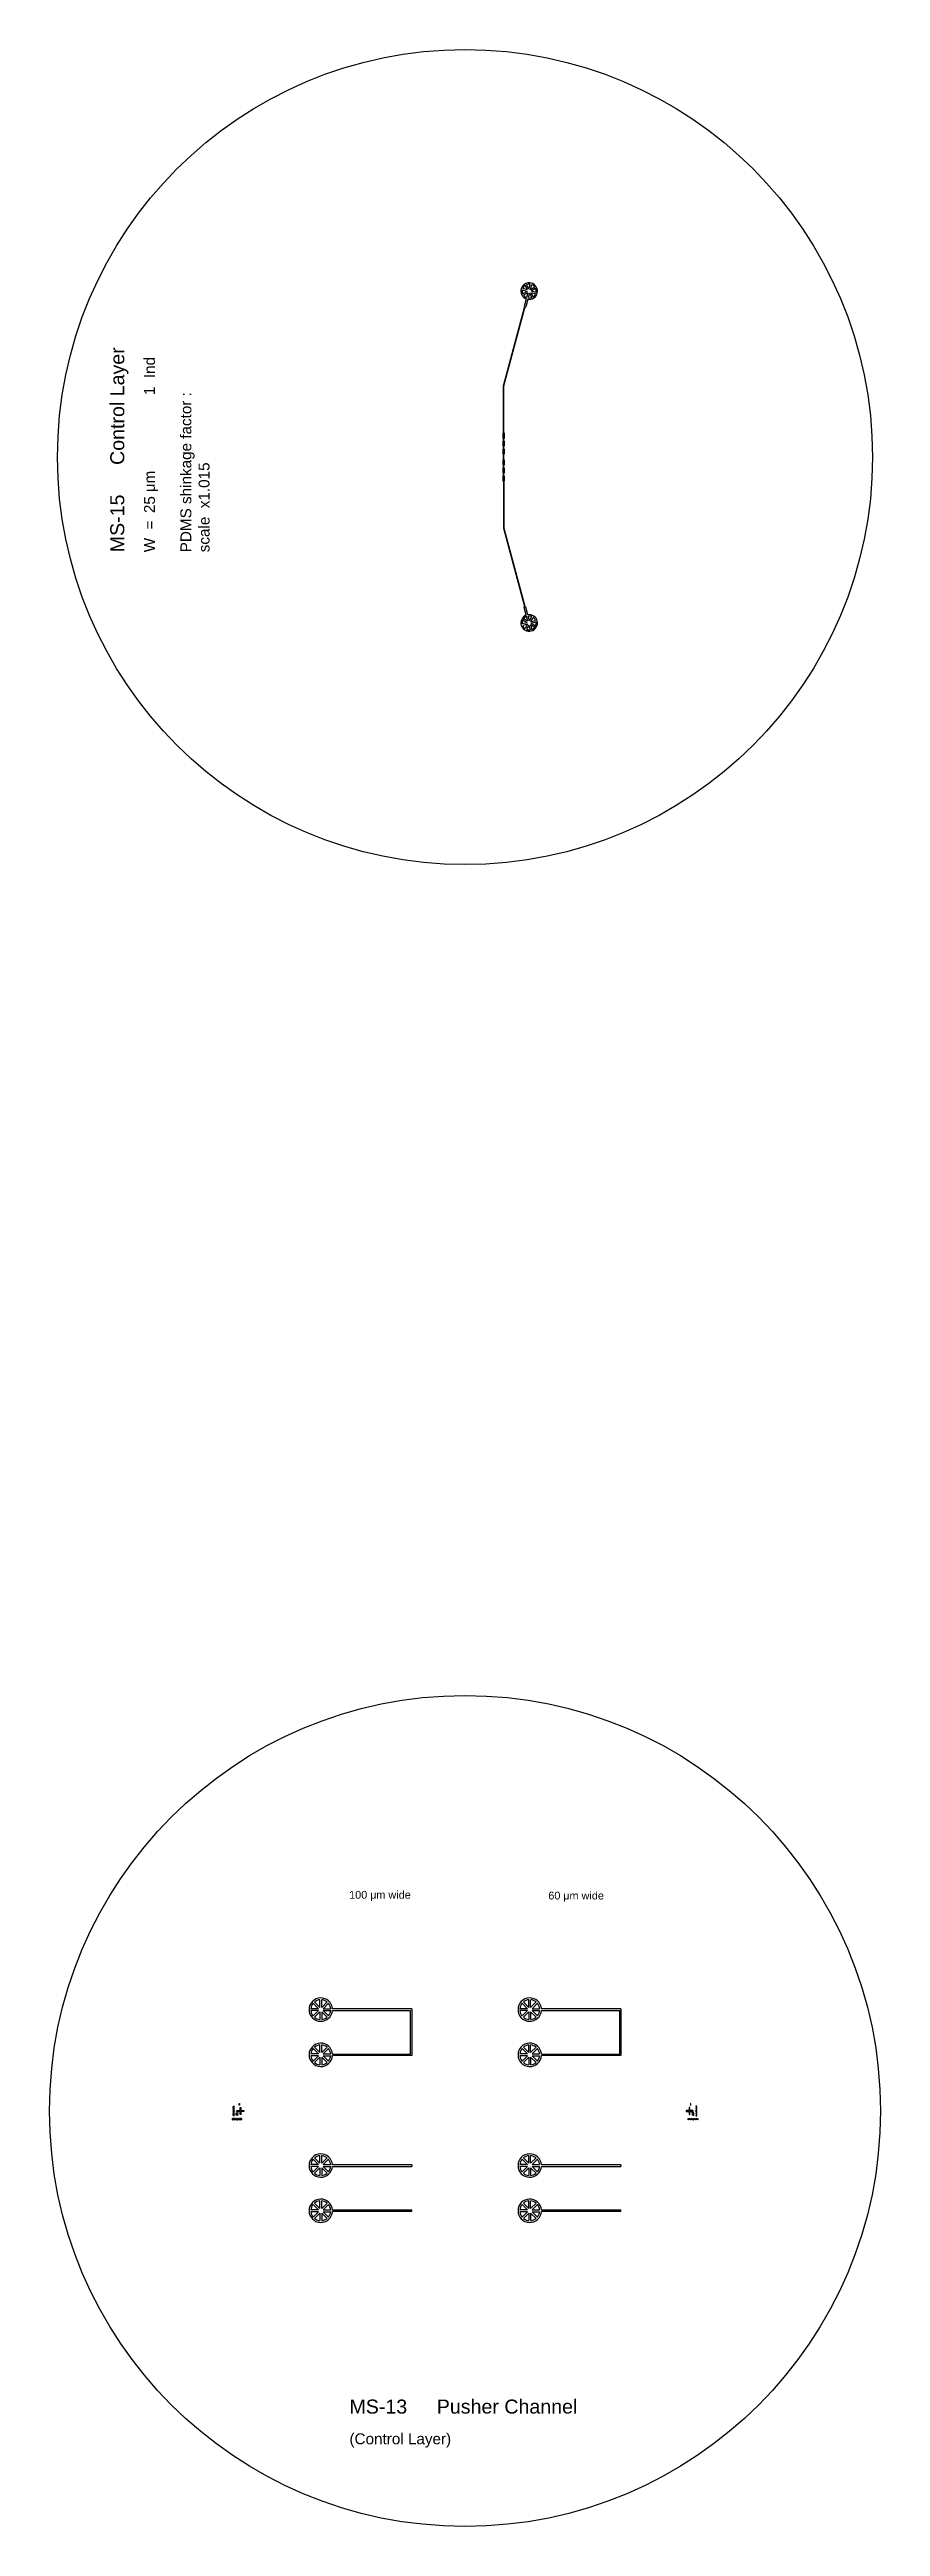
# Model space of a CAD drawing. Header units: millimetres. Extents: x 15269 to 283100, y 18919 to 179261.
# Drawn here: x 15269 to 68565, y 18919 to 177784 of the extents above; entities that cross this region are included whole.
import ezdxf

# ---------------------------------------------------------------- set-up
doc = ezdxf.new("R2010")
doc.units = ezdxf.units.MM
doc.layers.get('0').update_dxf_attribs({"color": 9})
doc.layers.add('Clear', color=140, linetype='Continuous')
doc.layers.add('Opaque', color=30, linetype='Continuous')
doc.styles.get("Standard").update_dxf_attribs({"font": 'arial.ttf'})

msp = doc.modelspace()

# ---------------------------------------------------------------- linework, layer by layer
for centre, radius in [((41917, 151647), 26136), ((41917, 45567), 26648)]:
    msp.add_circle(centre, radius)
at = {"layer": 'Clear'}
for p, q in [((44391, 156215), (45735, 161228)), ((44416, 156208), (45759, 161222)), ((45846, 161791), (45715, 161302)), ((45715, 161302), (45735, 161228)), ((45813, 161275), (45759, 161222)), ((45944, 161765), (45813, 161275)), ((44391, 153170), (44391, 156215)), ((44417, 153170), (44417, 156215)), ((44391, 153170), (44353, 153170)), ((44353, 153170), (44353, 152865)), ((44353, 152865), (44391, 152865)), ((44391, 152662), (44353, 152662)), ((44353, 152662), (44353, 152358)), ((44391, 152662), (44391, 152865)), ((44455, 153170), (44417, 153170)), ((44417, 152865), (44455, 152865)), ((44417, 152662), (44417, 152865)), ((44455, 152662), (44417, 152662)), ((44455, 152865), (44455, 153170)), ((44455, 152358), (44455, 152662)), ((44353, 152358), (44391, 152358)), ((44391, 152155), (44353, 152155)), ((44353, 152155), (44353, 151850)), ((44353, 151850), (44391, 151850)), ((44391, 151444), (44353, 151444)), ((44353, 151444), (44353, 151140)), ((44353, 151140), (44391, 151140)), ((44353, 150937), (44353, 150632)), ((44391, 150937), (44353, 150937)), ((44391, 152155), (44391, 152358)), ((44391, 151444), (44391, 151850)), ((44391, 150937), (44391, 151140)), ((44417, 152358), (44455, 152358)), ((44417, 152155), (44417, 152358)), ((44455, 152155), (44417, 152155)), ((44417, 151850), (44455, 151850)), ((44417, 151444), (44417, 151850)), ((44455, 151444), (44417, 151444)), ((44417, 151140), (44455, 151140)), ((44417, 150937), (44417, 151140)), ((44455, 150937), (44417, 150937)), ((44455, 151850), (44455, 152155)), ((44455, 151140), (44455, 151444)), ((44455, 150632), (44455, 150937)), ((44353, 150632), (44391, 150632)), ((44353, 150429), (44353, 150125)), ((44391, 150429), (44353, 150429)), ((44353, 150125), (44391, 150125)), ((44391, 150429), (44391, 150632)), ((44391, 150125), (44391, 147080)), ((44417, 150632), (44455, 150632)), ((44417, 150429), (44417, 150632)), ((44455, 150429), (44417, 150429)), ((44417, 150125), (44455, 150125)), ((44417, 150125), (44417, 147080)), ((44455, 150125), (44455, 150429)), ((44391, 147080), (45735, 142066)), ((44416, 147086), (45759, 142073)), ((45715, 141993), (45735, 142066)), ((45846, 141504), (45715, 141993)), ((45813, 142019), (45759, 142073)), ((45944, 141530), (45813, 142019)), ((38516, 52117), (33416, 52117)), ((33416, 52017), (38416, 52017)), ((38416, 49217), (38416, 52017)), ((38516, 52117), (38516, 49117)), ((51916, 52117), (46816, 52117)), ((46816, 52017), (51856, 52017)), ((51856, 49217), (51856, 52017)), ((51916, 52117), (51916, 49117)), ((33416, 49217), (38416, 49217)), ((38516, 49117), (33416, 49117)), ((46816, 49217), (51856, 49217)), ((51916, 49117), (46816, 49117)), ((26987, 45077), (26987, 45002)), ((26999, 45077), (26987, 45077)), ((26987, 45002), (26999, 45002)), ((26999, 45002), (26999, 45077)), ((27017, 45077), (27017, 45027)), ((27029, 45077), (27017, 45077)), ((27017, 45027), (27029, 45027)), ((27029, 45027), (27029, 45077)), ((27042, 45873), (27117, 45873)), ((27042, 45861), (27042, 45873)), ((27117, 45861), (27042, 45861)), ((27042, 45843), (27092, 45843)), ((27042, 45831), (27042, 45843)), ((27092, 45831), (27042, 45831)), ((27042, 45813), (27092, 45813)), ((27042, 45801), (27042, 45813)), ((27092, 45801), (27042, 45801)), ((27042, 45783), (27092, 45783)), ((27042, 45771), (27042, 45783)), ((27092, 45771), (27042, 45771)), ((27042, 45753), (27092, 45753)), ((27042, 45741), (27042, 45753)), ((27092, 45741), (27042, 45741)), ((27042, 45723), (27117, 45723)), ((27042, 45711), (27042, 45723)), ((27117, 45711), (27042, 45711)), ((27042, 45693), (27092, 45693)), ((27042, 45681), (27042, 45693)), ((27092, 45681), (27042, 45681)), ((27042, 45663), (27092, 45663)), ((27042, 45651), (27042, 45663)), ((27092, 45651), (27042, 45651)), ((27042, 45633), (27092, 45633)), ((27042, 45621), (27042, 45633)), ((27092, 45621), (27042, 45621)), ((27042, 45603), (27092, 45603)), ((27042, 45591), (27042, 45603)), ((27092, 45591), (27042, 45591)), ((27042, 45573), (27142, 45573)), ((27042, 45561), (27042, 45573)), ((27142, 45561), (27042, 45561)), ((27042, 45543), (27092, 45543)), ((27042, 45531), (27042, 45543)), ((27092, 45531), (27042, 45531)), ((27042, 45513), (27092, 45513)), ((27042, 45501), (27042, 45513)), ((27092, 45501), (27042, 45501)), ((27042, 45483), (27092, 45483)), ((27042, 45471), (27042, 45483)), ((27092, 45471), (27042, 45471)), ((27042, 45453), (27092, 45453)), ((27042, 45441), (27042, 45453)), ((27092, 45441), (27042, 45441)), ((27042, 45423), (27117, 45423)), ((27042, 45411), (27042, 45423)), ((27117, 45411), (27042, 45411)), ((27042, 45393), (27092, 45393)), ((27042, 45381), (27042, 45393)), ((27092, 45381), (27042, 45381)), ((27042, 45363), (27092, 45363)), ((27042, 45351), (27042, 45363)), ((27092, 45351), (27042, 45351)), ((27042, 45333), (27092, 45333)), ((27042, 45321), (27042, 45333)), ((27092, 45321), (27042, 45321)), ((27042, 45303), (27092, 45303)), ((27042, 45291), (27042, 45303)), ((27092, 45291), (27042, 45291)), ((27042, 45273), (27117, 45273)), ((27042, 45261), (27042, 45273)), ((27117, 45261), (27042, 45261)), ((27047, 45077), (27047, 45027)), ((27059, 45077), (27047, 45077)), ((27047, 45027), (27059, 45027)), ((27059, 45027), (27059, 45077)), ((27077, 45077), (27077, 45027)), ((27089, 45077), (27077, 45077)), ((27077, 45027), (27089, 45027)), ((27089, 45027), (27089, 45077)), ((27092, 45843), (27092, 45831)), ((27092, 45813), (27092, 45801)), ((27092, 45783), (27092, 45771)), ((27092, 45753), (27092, 45741)), ((27092, 45693), (27092, 45681)), ((27092, 45663), (27092, 45651)), ((27092, 45633), (27092, 45621)), ((27092, 45603), (27092, 45591)), ((27092, 45543), (27092, 45531)), ((27092, 45513), (27092, 45501)), ((27092, 45483), (27092, 45471)), ((27092, 45453), (27092, 45441)), ((27092, 45393), (27092, 45381)), ((27092, 45363), (27092, 45351)), ((27092, 45333), (27092, 45321)), ((27092, 45303), (27092, 45291)), ((27107, 45077), (27107, 45027)), ((27119, 45077), (27107, 45077)), ((27107, 45027), (27119, 45027)), ((27117, 45873), (27117, 45861)), ((27117, 45723), (27117, 45711)), ((27117, 45423), (27117, 45411)), ((27117, 45273), (27117, 45261)), ((27119, 45027), (27119, 45077)), ((27137, 45077), (27137, 45002)), ((27149, 45077), (27137, 45077)), ((27137, 45002), (27149, 45002)), ((27142, 45573), (27142, 45561)), ((27149, 45002), (27149, 45077)), ((27167, 45077), (27167, 45027)), ((27179, 45077), (27167, 45077)), ((27167, 45027), (27179, 45027)), ((27179, 45027), (27179, 45077)), ((27197, 45077), (27197, 45027)), ((27209, 45077), (27197, 45077)), ((27197, 45027), (27209, 45027)), ((27209, 45027), (27209, 45077)), ((27227, 45077), (27227, 45027)), ((27239, 45077), (27227, 45077)), ((27227, 45027), (27239, 45027)), ((27239, 45027), (27239, 45077)), ((27246, 45457), (27272, 45457)), ((27246, 45301), (27246, 45457)), ((27272, 45301), (27246, 45301)), ((27257, 45077), (27257, 45027)), ((27269, 45077), (27257, 45077)), ((27257, 45027), (27269, 45027)), ((27269, 45027), (27269, 45077)), ((27272, 45401), (27340, 45468)), ((27272, 45457), (27272, 45401)), ((27272, 45358), (27272, 45301)), ((27272, 45358), (27340, 45290)), ((27287, 45592), (27487, 45592)), ((27287, 45542), (27287, 45592)), ((27487, 45542), (27287, 45542)), ((27287, 45077), (27287, 44977)), ((27299, 45077), (27287, 45077)), ((27287, 44977), (27299, 44977)), ((27288, 45379), (27358, 45450)), ((27288, 45379), (27358, 45308)), ((27299, 44977), (27299, 45077)), ((27317, 45077), (27317, 45027)), ((27329, 45077), (27317, 45077)), ((27317, 45027), (27329, 45027)), ((27329, 45027), (27329, 45077)), ((27340, 45468), (27358, 45450)), ((27340, 45290), (27358, 45308)), ((27347, 45077), (27347, 45027)), ((27359, 45077), (27347, 45077)), ((27347, 45027), (27359, 45027)), ((27359, 45027), (27359, 45077)), ((27377, 45077), (27377, 45027)), ((27389, 45077), (27377, 45077)), ((27377, 45027), (27389, 45027)), ((27389, 45027), (27389, 45077)), ((27407, 45077), (27407, 45027)), ((27419, 45077), (27407, 45077)), ((27407, 45027), (27419, 45027)), ((27419, 45027), (27419, 45077)), ((27437, 45942), (27437, 46042)), ((27437, 46042), (27449, 46042)), ((27449, 45942), (27437, 45942)), ((27437, 45077), (27437, 45002)), ((27449, 45077), (27437, 45077)), ((27437, 45002), (27449, 45002)), ((27449, 46042), (27449, 45942)), ((27449, 45002), (27449, 45077)), ((27467, 45077), (27467, 45027)), ((27479, 45077), (27467, 45077)), ((27467, 45027), (27479, 45027)), ((27479, 45027), (27479, 45077)), ((27487, 45592), (27487, 45792)), ((27487, 45792), (27537, 45792)), ((27487, 45342), (27487, 45542)), ((27537, 45342), (27487, 45342)), ((27497, 45077), (27497, 45027)), ((27509, 45077), (27497, 45077)), ((27497, 45027), (27509, 45027)), ((27509, 45027), (27509, 45077)), ((27527, 45077), (27527, 45027)), ((27539, 45077), (27527, 45077)), ((27527, 45027), (27539, 45027)), ((27537, 45792), (27537, 45592)), ((27537, 45592), (27737, 45592)), ((27737, 45542), (27537, 45542)), ((27537, 45542), (27537, 45342)), ((27539, 45027), (27539, 45077)), ((27557, 45077), (27557, 45027)), ((27569, 45077), (27557, 45077)), ((27557, 45027), (27569, 45027)), ((27569, 45027), (27569, 45077)), ((27587, 45077), (27587, 45002)), ((27599, 45077), (27587, 45077)), ((27587, 45002), (27599, 45002)), ((27599, 45002), (27599, 45077)), ((27737, 45592), (27737, 45542)), ((56297, 45592), (56097, 45592)), ((56097, 45592), (56097, 45542)), ((56097, 45542), (56297, 45542)), ((56235, 45002), (56235, 45077)), ((56235, 45077), (56247, 45077)), ((56247, 45002), (56235, 45002)), ((56247, 45077), (56247, 45002)), ((56265, 45027), (56265, 45077)), ((56265, 45077), (56277, 45077)), ((56277, 45027), (56265, 45027)), ((56277, 45077), (56277, 45027)), ((56295, 45027), (56295, 45077)), ((56295, 45077), (56307, 45077)), ((56307, 45027), (56295, 45027)), ((56347, 45792), (56297, 45792)), ((56297, 45792), (56297, 45592)), ((56297, 45542), (56297, 45342)), ((56297, 45342), (56347, 45342)), ((56307, 45077), (56307, 45027)), ((56325, 45027), (56325, 45077)), ((56325, 45077), (56337, 45077)), ((56337, 45027), (56325, 45027)), ((56337, 45077), (56337, 45027)), ((56347, 45592), (56347, 45792)), ((56547, 45592), (56347, 45592)), ((56347, 45342), (56347, 45542)), ((56347, 45542), (56547, 45542)), ((56355, 45027), (56355, 45077)), ((56355, 45077), (56367, 45077)), ((56367, 45027), (56355, 45027)), ((56367, 45077), (56367, 45027)), ((56385, 46042), (56385, 45942)), ((56397, 46042), (56385, 46042)), ((56385, 45942), (56397, 45942)), ((56385, 45002), (56385, 45077)), ((56385, 45077), (56397, 45077)), ((56397, 45002), (56385, 45002)), ((56397, 45942), (56397, 46042)), ((56397, 45077), (56397, 45002)), ((56415, 45027), (56415, 45077)), ((56415, 45077), (56427, 45077)), ((56427, 45027), (56415, 45027)), ((56427, 45077), (56427, 45027)), ((56445, 45027), (56445, 45077)), ((56445, 45077), (56457, 45077)), ((56457, 45027), (56445, 45027)), ((56457, 45077), (56457, 45027)), ((56475, 45027), (56475, 45077)), ((56475, 45077), (56487, 45077)), ((56487, 45027), (56475, 45027)), ((56494, 45468), (56476, 45450)), ((56547, 45379), (56476, 45450)), ((56547, 45379), (56476, 45308)), ((56494, 45290), (56476, 45308)), ((56487, 45077), (56487, 45027)), ((56562, 45401), (56494, 45468)), ((56562, 45358), (56494, 45290)), ((56505, 45027), (56505, 45077)), ((56505, 45077), (56517, 45077)), ((56517, 45027), (56505, 45027)), ((56517, 45077), (56517, 45027)), ((56535, 44977), (56535, 45077)), ((56535, 45077), (56547, 45077)), ((56547, 44977), (56535, 44977)), ((56547, 45542), (56547, 45592)), ((56547, 45077), (56547, 44977)), ((56588, 45457), (56562, 45457)), ((56562, 45457), (56562, 45401)), ((56562, 45358), (56562, 45301)), ((56562, 45301), (56588, 45301)), ((56565, 45027), (56565, 45077)), ((56565, 45077), (56577, 45077)), ((56577, 45027), (56565, 45027)), ((56577, 45077), (56577, 45027)), ((56588, 45301), (56588, 45457)), ((56595, 45027), (56595, 45077)), ((56595, 45077), (56607, 45077)), ((56607, 45027), (56595, 45027)), ((56607, 45077), (56607, 45027)), ((56625, 45027), (56625, 45077)), ((56625, 45077), (56637, 45077)), ((56637, 45027), (56625, 45027)), ((56637, 45077), (56637, 45027)), ((56655, 45027), (56655, 45077)), ((56655, 45077), (56667, 45077)), ((56667, 45027), (56655, 45027)), ((56667, 45077), (56667, 45027)), ((56685, 45002), (56685, 45077)), ((56685, 45077), (56697, 45077)), ((56697, 45002), (56685, 45002)), ((56792, 45573), (56692, 45573)), ((56692, 45573), (56692, 45561)), ((56692, 45561), (56792, 45561)), ((56697, 45077), (56697, 45002)), ((56715, 45027), (56715, 45077)), ((56715, 45077), (56727, 45077)), ((56727, 45027), (56715, 45027)), ((56792, 45873), (56717, 45873)), ((56717, 45873), (56717, 45861)), ((56717, 45861), (56792, 45861)), ((56792, 45723), (56717, 45723)), ((56717, 45723), (56717, 45711)), ((56717, 45711), (56792, 45711)), ((56792, 45423), (56717, 45423)), ((56717, 45423), (56717, 45411)), ((56717, 45411), (56792, 45411)), ((56792, 45273), (56717, 45273)), ((56717, 45273), (56717, 45261)), ((56717, 45261), (56792, 45261)), ((56727, 45077), (56727, 45027)), ((56792, 45843), (56742, 45843)), ((56742, 45843), (56742, 45831)), ((56742, 45831), (56792, 45831)), ((56792, 45813), (56742, 45813)), ((56742, 45813), (56742, 45801)), ((56742, 45801), (56792, 45801)), ((56792, 45783), (56742, 45783)), ((56742, 45783), (56742, 45771)), ((56742, 45771), (56792, 45771)), ((56792, 45753), (56742, 45753)), ((56742, 45753), (56742, 45741)), ((56742, 45741), (56792, 45741)), ((56792, 45693), (56742, 45693)), ((56742, 45693), (56742, 45681)), ((56742, 45681), (56792, 45681)), ((56792, 45663), (56742, 45663)), ((56742, 45663), (56742, 45651)), ((56742, 45651), (56792, 45651)), ((56792, 45633), (56742, 45633)), ((56742, 45633), (56742, 45621)), ((56742, 45621), (56792, 45621)), ((56792, 45603), (56742, 45603)), ((56742, 45603), (56742, 45591)), ((56742, 45591), (56792, 45591)), ((56792, 45543), (56742, 45543)), ((56742, 45543), (56742, 45531)), ((56742, 45531), (56792, 45531)), ((56792, 45513), (56742, 45513)), ((56742, 45513), (56742, 45501)), ((56742, 45501), (56792, 45501)), ((56792, 45483), (56742, 45483)), ((56742, 45483), (56742, 45471)), ((56742, 45471), (56792, 45471)), ((56792, 45453), (56742, 45453)), ((56742, 45453), (56742, 45441)), ((56742, 45441), (56792, 45441)), ((56792, 45393), (56742, 45393)), ((56742, 45393), (56742, 45381)), ((56742, 45381), (56792, 45381)), ((56792, 45363), (56742, 45363)), ((56742, 45363), (56742, 45351)), ((56742, 45351), (56792, 45351)), ((56792, 45333), (56742, 45333)), ((56742, 45333), (56742, 45321)), ((56742, 45321), (56792, 45321)), ((56792, 45303), (56742, 45303)), ((56742, 45303), (56742, 45291)), ((56742, 45291), (56792, 45291)), ((56745, 45027), (56745, 45077)), ((56745, 45077), (56757, 45077)), ((56757, 45027), (56745, 45027)), ((56757, 45077), (56757, 45027)), ((56775, 45027), (56775, 45077)), ((56775, 45077), (56787, 45077)), ((56787, 45027), (56775, 45027)), ((56787, 45077), (56787, 45027)), ((56792, 45861), (56792, 45873)), ((56792, 45831), (56792, 45843)), ((56792, 45801), (56792, 45813)), ((56792, 45771), (56792, 45783)), ((56792, 45741), (56792, 45753)), ((56792, 45711), (56792, 45723)), ((56792, 45681), (56792, 45693)), ((56792, 45651), (56792, 45663)), ((56792, 45621), (56792, 45633)), ((56792, 45591), (56792, 45603)), ((56792, 45561), (56792, 45573)), ((56792, 45531), (56792, 45543)), ((56792, 45501), (56792, 45513)), ((56792, 45471), (56792, 45483)), ((56792, 45441), (56792, 45453)), ((56792, 45411), (56792, 45423)), ((56792, 45381), (56792, 45393)), ((56792, 45351), (56792, 45363)), ((56792, 45321), (56792, 45333)), ((56792, 45291), (56792, 45303)), ((56792, 45261), (56792, 45273)), ((56805, 45027), (56805, 45077)), ((56805, 45077), (56817, 45077)), ((56817, 45027), (56805, 45027)), ((56817, 45077), (56817, 45027)), ((56835, 45002), (56835, 45077)), ((56835, 45077), (56847, 45077)), ((56847, 45002), (56835, 45002)), ((56847, 45077), (56847, 45002)), ((38516, 42117), (33416, 42117)), ((33416, 42017), (38516, 42017)), ((38516, 42117), (38516, 42017)), ((51916, 42117), (46816, 42117)), ((46816, 42017), (51916, 42017)), ((51916, 42117), (51916, 42017)), ((33416, 39217), (38516, 39217)), ((38516, 39117), (33416, 39117)), ((38516, 39117), (38516, 39217)), ((46816, 39217), (51916, 39217)), ((51916, 39117), (46816, 39117)), ((51916, 39117), (51916, 39217))]:
    msp.add_line(p, q, dxfattribs=at)
for centre, radius, start, end in [((46032, 162290), 533, 260.46502, 249.53498), ((46032, 141005), 533, 110.46502, 99.53498), ((32668, 52067), 750, 3.82255, 356.17745), ((46068, 52067), 750, 3.82255, 356.17745), ((32668, 49167), 750, 3.82255, 356.17745), ((46068, 49167), 750, 3.82255, 356.17745), ((32668, 42067), 750, 3.82255, 356.17745), ((46068, 42067), 750, 3.82255, 356.17745), ((32668, 39167), 750, 3.82255, 356.17745), ((46068, 39167), 750, 3.82255, 356.17745)]:
    msp.add_arc(centre, radius, start, end, dxfattribs=at)
at = {"layer": 'Opaque'}
for p, q in [((45901, 162273), (45591, 162356)), ((45927, 162371), (45617, 162454)), ((45901, 162273), (45623, 162112)), ((45952, 162185), (45674, 162025)), ((45927, 162371), (45767, 162648)), ((46015, 162421), (45855, 162699)), ((45952, 162185), (45869, 161875)), ((46049, 162159), (45966, 161849)), ((46015, 162421), (46098, 162731)), ((46049, 162159), (46210, 161881)), ((46113, 162395), (46196, 162705)), ((46113, 162395), (46390, 162555)), ((46137, 162210), (46447, 162127)), ((46137, 162210), (46298, 161932)), ((46163, 162307), (46441, 162468)), ((46163, 162307), (46473, 162224)), ((45952, 141110), (45869, 141419)), ((46049, 141136), (45966, 141445)), ((46049, 141136), (46210, 141413)), ((45901, 141022), (45591, 140939)), ((45927, 140924), (45617, 140841)), ((45901, 141022), (45623, 141182)), ((45952, 141110), (45674, 141270)), ((45927, 140924), (45767, 140646)), ((46015, 140873), (45855, 140596)), ((46015, 140873), (46098, 140564)), ((46113, 140900), (46196, 140590)), ((46113, 140900), (46390, 140739)), ((46137, 141085), (46298, 141363)), ((46137, 141085), (46447, 141168)), ((46163, 140987), (46473, 141070)), ((46163, 140987), (46441, 140827)), ((32520, 52129), (32176, 52473)), ((32607, 52215), (32263, 52559)), ((32607, 52215), (32607, 52702)), ((32729, 52215), (32729, 52702)), ((32729, 52215), (33073, 52559)), ((32816, 52129), (33160, 52473)), ((45920, 52129), (45576, 52473)), ((46007, 52215), (45663, 52559)), ((46007, 52215), (46007, 52702)), ((46129, 52215), (46129, 52702)), ((46129, 52215), (46473, 52559)), ((46216, 52129), (46560, 52473)), ((32520, 52129), (32033, 52129)), ((32520, 52006), (32033, 52006)), ((32520, 52006), (32176, 51662)), ((32607, 51919), (32263, 51575)), ((32607, 51919), (32607, 51433)), ((32729, 51919), (32729, 51433)), ((32729, 51919), (33073, 51575)), ((32816, 52129), (33303, 52129)), ((32816, 52006), (33303, 52006)), ((32816, 52006), (33160, 51662)), ((45920, 52129), (45433, 52129)), ((45920, 52006), (45433, 52006)), ((45920, 52006), (45576, 51662)), ((46007, 51919), (45663, 51575)), ((46007, 51919), (46007, 51433)), ((46129, 51919), (46129, 51433)), ((46129, 51919), (46473, 51575)), ((46216, 52129), (46703, 52129)), ((46216, 52006), (46703, 52006)), ((46216, 52006), (46560, 51662)), ((32520, 49229), (32176, 49573)), ((32607, 49315), (32263, 49659)), ((32607, 49315), (32607, 49802)), ((32729, 49315), (32729, 49802)), ((32729, 49315), (33073, 49659)), ((32816, 49229), (33160, 49573)), ((45920, 49229), (45576, 49573)), ((46007, 49315), (45663, 49659)), ((46007, 49315), (46007, 49802)), ((46129, 49315), (46129, 49802)), ((46129, 49315), (46473, 49659)), ((46216, 49229), (46560, 49573)), ((32520, 49229), (32033, 49229)), ((32520, 49106), (32033, 49106)), ((32520, 49106), (32176, 48762)), ((32607, 49019), (32263, 48675)), ((32607, 49019), (32607, 48533)), ((32729, 49019), (32729, 48533)), ((32729, 49019), (33073, 48675)), ((32816, 49229), (33303, 49229)), ((32816, 49106), (33303, 49106)), ((32816, 49106), (33160, 48762)), ((45920, 49229), (45433, 49229)), ((45920, 49106), (45433, 49106)), ((45920, 49106), (45576, 48762)), ((46007, 49019), (45663, 48675)), ((46007, 49019), (46007, 48533)), ((46129, 49019), (46129, 48533)), ((46129, 49019), (46473, 48675)), ((46216, 49229), (46703, 49229)), ((46216, 49106), (46703, 49106)), ((46216, 49106), (46560, 48762)), ((32520, 42129), (32033, 42129)), ((32520, 42006), (32033, 42006)), ((32520, 42129), (32176, 42473)), ((32520, 42006), (32176, 41662)), ((32607, 42215), (32263, 42559)), ((32607, 41919), (32263, 41575)), ((32607, 42215), (32607, 42702)), ((32607, 41919), (32607, 41433)), ((32729, 42215), (32729, 42702)), ((32729, 42215), (33073, 42559)), ((32729, 41919), (32729, 41433)), ((32729, 41919), (33073, 41575)), ((32816, 42129), (33160, 42473)), ((32816, 42129), (33303, 42129)), ((32816, 42006), (33303, 42006)), ((32816, 42006), (33160, 41662)), ((45920, 42129), (45433, 42129)), ((45920, 42006), (45433, 42006)), ((45920, 42129), (45576, 42473)), ((45920, 42006), (45576, 41662)), ((46007, 42215), (45663, 42559)), ((46007, 41919), (45663, 41575)), ((46007, 42215), (46007, 42702)), ((46007, 41919), (46007, 41433)), ((46129, 42215), (46129, 42702)), ((46129, 42215), (46473, 42559)), ((46129, 41919), (46129, 41433)), ((46129, 41919), (46473, 41575)), ((46216, 42129), (46560, 42473)), ((46216, 42129), (46703, 42129)), ((46216, 42006), (46703, 42006)), ((46216, 42006), (46560, 41662)), ((32607, 39315), (32607, 39802)), ((32729, 39315), (32729, 39802)), ((46007, 39315), (46007, 39802)), ((46129, 39315), (46129, 39802)), ((32520, 39229), (32033, 39229)), ((32520, 39106), (32033, 39106)), ((32520, 39229), (32176, 39573)), ((32520, 39106), (32176, 38762)), ((32607, 39315), (32263, 39659)), ((32607, 39019), (32263, 38675)), ((32607, 39019), (32607, 38533)), ((32729, 39315), (33073, 39659)), ((32729, 39019), (32729, 38533)), ((32729, 39019), (33073, 38675)), ((32816, 39229), (33160, 39573)), ((32816, 39229), (33303, 39229)), ((32816, 39106), (33303, 39106)), ((32816, 39106), (33160, 38762)), ((45920, 39229), (45433, 39229)), ((45920, 39106), (45433, 39106)), ((45920, 39229), (45576, 39573)), ((45920, 39106), (45576, 38762)), ((46007, 39315), (45663, 39659)), ((46007, 39019), (45663, 38675)), ((46007, 39019), (46007, 38533)), ((46129, 39315), (46473, 39659)), ((46129, 39019), (46129, 38533)), ((46129, 39019), (46473, 38675)), ((46216, 39229), (46560, 39573)), ((46216, 39229), (46703, 39229)), ((46216, 39106), (46703, 39106)), ((46216, 39106), (46560, 38762))]:
    msp.add_line(p, q, dxfattribs=at)
for centre, radius, start, end in [((46032, 162290), 446, 171.52417, 203.47583), ((46032, 162290), 446, 126.52417, 158.47583), ((46032, 162290), 446, 81.52417, 113.47583), ((46032, 162290), 446, 36.52417, 68.47583), ((46032, 162290), 446, 306.52417, 338.47583), ((46032, 162290), 446, 351.52417, 23.47583), ((46032, 162290), 446, 216.52417, 248.47583), ((46032, 162290), 446, 261.52417, 293.47583), ((46032, 141005), 446, 111.52417, 143.47583), ((46032, 141005), 446, 66.52417, 98.47583), ((46032, 141005), 446, 156.52417, 188.47583), ((46032, 141005), 446, 201.52417, 233.47583), ((46032, 141005), 446, 246.52417, 278.47583), ((46032, 141005), 446, 291.52417, 323.47583), ((46032, 141005), 446, 21.52417, 53.47583), ((46032, 141005), 446, 336.52417, 8.47583), ((32668, 52067), 638, 140.51773, 174.48227), ((32668, 52067), 638, 95.51773, 129.48227), ((32668, 52067), 638, 50.51773, 84.48227), ((32668, 52067), 638, 5.51773, 39.48227), ((46068, 52067), 638, 140.51773, 174.48227), ((46068, 52067), 638, 95.51773, 129.48227), ((46068, 52067), 638, 50.51773, 84.48227), ((46068, 52067), 638, 5.51773, 39.48227), ((32668, 52067), 638, 185.51773, 219.48227), ((32668, 52067), 638, 230.51773, 264.48227), ((32668, 52067), 638, 275.51773, 309.48227), ((32668, 52067), 638, 320.51773, 354.48227), ((46068, 52067), 638, 185.51773, 219.48227), ((46068, 52067), 638, 230.51773, 264.48227), ((46068, 52067), 638, 275.51773, 309.48227), ((46068, 52067), 638, 320.51773, 354.48227), ((32668, 49167), 638, 140.51773, 174.48227), ((32668, 49167), 638, 95.51773, 129.48227), ((32668, 49167), 638, 50.51773, 84.48227), ((32668, 49167), 638, 5.51773, 39.48227), ((46068, 49167), 638, 140.51773, 174.48227), ((46068, 49167), 638, 95.51773, 129.48227), ((46068, 49167), 638, 50.51773, 84.48227), ((46068, 49167), 638, 5.51773, 39.48227), ((32668, 49167), 638, 185.51773, 219.48227), ((32668, 49167), 638, 230.51773, 264.48227), ((32668, 49167), 638, 275.51773, 309.48227), ((32668, 49167), 638, 320.51773, 354.48227), ((46068, 49167), 638, 185.51773, 219.48227), ((46068, 49167), 638, 230.51773, 264.48227), ((46068, 49167), 638, 275.51773, 309.48227), ((46068, 49167), 638, 320.51773, 354.48227), ((32668, 42067), 638, 140.51773, 174.48227), ((32668, 42067), 638, 185.51773, 219.48227), ((32668, 42067), 638, 95.51773, 129.48227), ((32668, 42067), 638, 230.51773, 264.48227), ((32668, 42067), 638, 50.51773, 84.48227), ((32668, 42067), 638, 275.51773, 309.48227), ((32668, 42067), 638, 5.51773, 39.48227), ((32668, 42067), 638, 320.51773, 354.48227), ((46068, 42067), 638, 140.51773, 174.48227), ((46068, 42067), 638, 185.51773, 219.48227), ((46068, 42067), 638, 95.51773, 129.48227), ((46068, 42067), 638, 230.51773, 264.48227), ((46068, 42067), 638, 50.51773, 84.48227), ((46068, 42067), 638, 275.51773, 309.48227), ((46068, 42067), 638, 5.51773, 39.48227), ((46068, 42067), 638, 320.51773, 354.48227), ((32668, 39167), 638, 95.51773, 129.48227), ((32668, 39167), 638, 50.51773, 84.48227), ((46068, 39167), 638, 95.51773, 129.48227), ((46068, 39167), 638, 50.51773, 84.48227), ((32668, 39167), 638, 140.51773, 174.48227), ((32668, 39167), 638, 185.51773, 219.48227), ((32668, 39167), 638, 230.51773, 264.48227), ((32668, 39167), 638, 275.51773, 309.48227), ((32668, 39167), 638, 5.51773, 39.48227), ((32668, 39167), 638, 320.51773, 354.48227), ((46068, 39167), 638, 140.51773, 174.48227), ((46068, 39167), 638, 185.51773, 219.48227), ((46068, 39167), 638, 230.51773, 264.48227), ((46068, 39167), 638, 275.51773, 309.48227), ((46068, 39167), 638, 5.51773, 39.48227), ((46068, 39167), 638, 320.51773, 354.48227)]:
    msp.add_arc(centre, radius, start, end, dxfattribs=at)

# ---------------------------------------------------------------- texts
at = {"layer": 'Clear', "insert": (19163, 145540), "char_height": 280, "attachment_point": 1, "rotation": 90}
msp.add_mtext_dynamic_manual_height_columns('{\\H3.2143x;MS-15^I^IControl Layer\\H0.83335x;\\P\\H0.53332x; \\P\\H1.75x;W  =^I 25 \\fSymbol|b0|i0|c2|p18;m\\fArial|b0|i0|c0|p34;m^I^I^I^I^I1  Ind\\P\\PPDMS shinkage factor :\\Pscale  x1.015^I^I^I}', width=17445.26, gutter_width=12.5, heights=[7318], dxfattribs=at)
at = {"layer": 'Clear', "char_height": 500, "attachment_point": 1}
for s, insert, width in [('100 {\\fSymbol|b0|i0|c2|p18;m}m wide', (34483, 59682), 4718.7), ('\\pt2500;60 {\\fSymbol|b0|i0|c2|p18;m}m wide', (47260, 59632), 3973.72)]:
    msp.add_mtext(s, dxfattribs=dict(at, insert=insert, width=width))
at = {"layer": 'Clear', "insert": (34507, 27059), "char_height": 280, "attachment_point": 1}
msp.add_mtext_dynamic_manual_height_columns('{\\H3.2143x;MS-13^I^IPusher Channel\\P\\H0.44444x; \\P\\H1.75x;(Control Layer)}', width=15884.27, gutter_width=12.5, heights=[4746], dxfattribs=at)

doc.saveas('drawing.dxf')
